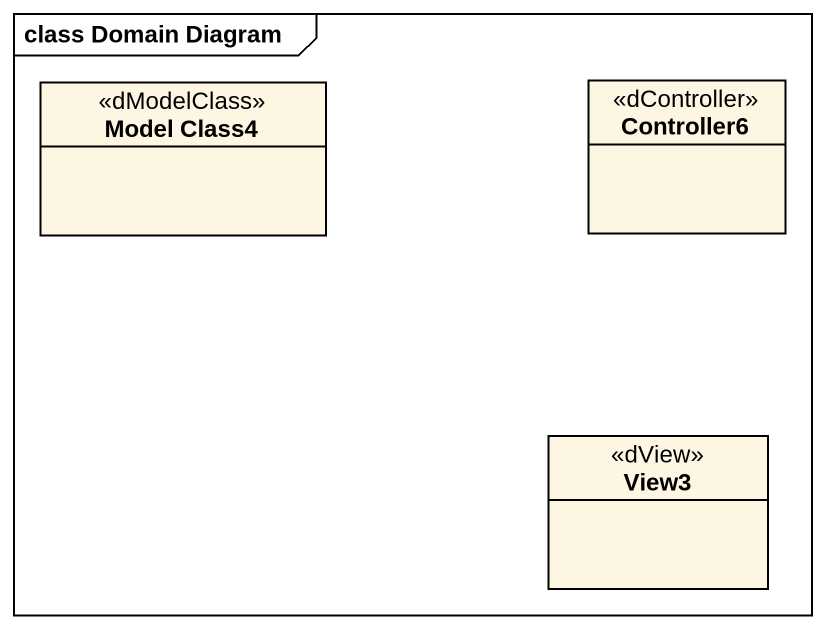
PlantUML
@startuml
mainframe class Domain Diagram
hide circle
hide empty members
class "Model Class4" as Model_Class4 <<dModelClass>>
class Controller6 <<dController>>
class View3 <<dView>>
@enduml
